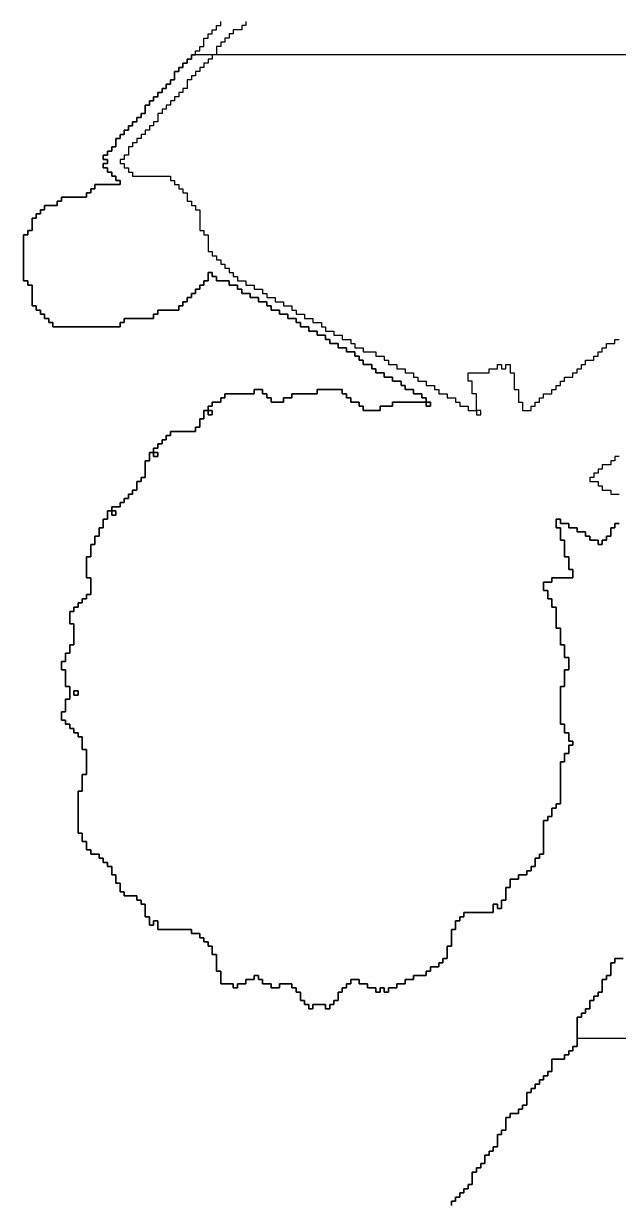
# Model space of a CAD drawing. Header units: millimetres. Extents: x 0 to 6624, y -35 to 3500.
# Drawn here: x 5610 to 5938, y 2238 to 2888 of the extents above; entities that cross this region are included whole.
import ezdxf

# ---------------------------------------------------------------- set-up
doc = ezdxf.new("R2010")
doc.units = ezdxf.units.MM
for name, color, linetype in [('garden_ground', 7, 'Continuous'), ('mound', 7, 'Continuous'), ('stream', 7, 'Continuous'), ('tsukubai_kakei', 7, 'Continuous')]:
    doc.layers.add(name, color=color, linetype=linetype)

msp = doc.modelspace()

# ---------------------------------------------------------------- linework, layer by layer
at = {"layer": 'garden_ground'}
for points in [[(5938.26, 2612.32), (5935.96, 2612.32), (5935.96, 2610.01), (5933.65, 2610.01), (5933.65, 2605.4), (5931.34, 2605.4), (5931.34, 2603.1), (5929.03, 2603.1), (5929.03, 2600.79), (5926.72, 2600.79), (5926.72, 2603.1), (5922.11, 2603.1), (5922.11, 2605.4), (5919.8, 2605.4), (5919.8, 2607.71), (5915.18, 2607.71), (5915.18, 2610.01), (5910.56, 2610.01), (5910.56, 2612.32), (5905.95, 2612.32), (5905.95, 2614.62), (5903.64, 2614.62), (5903.64, 2610.01), (5905.95, 2610.01), (5905.95, 2603.1), (5908.25, 2603.1), (5908.25, 2593.87), (5910.56, 2593.87), (5910.56, 2586.96), (5912.87, 2586.96), (5912.87, 2582.35), (5901.33, 2582.35), (5901.33, 2580.04), (5896.71, 2580.04), (5896.71, 2575.43), (5899.02, 2575.43), (5899.02, 2570.82), (5901.33, 2570.82), (5901.33, 2566.21), (5903.64, 2566.21), (5903.64, 2554.68), (5905.95, 2554.68), (5905.95, 2545.45), (5908.25, 2545.45), (5908.25, 2538.54), (5910.56, 2538.54), (5910.56, 2531.62), (5908.25, 2531.62), (5908.25, 2522.4), (5905.95, 2522.4), (5905.95, 2501.65), (5908.25, 2501.65), (5908.25, 2497.04), (5910.56, 2497.04), (5910.56, 2492.42), (5912.87, 2492.42), (5912.87, 2490.12), (5910.56, 2490.12), (5910.56, 2485.51), (5908.25, 2485.51), (5908.25, 2480.9), (5905.95, 2480.9), (5905.95, 2457.84), (5903.64, 2457.84), (5903.64, 2455.53), (5901.33, 2455.53), (5901.33, 2450.92), (5899.02, 2450.92), (5899.02, 2448.62), (5896.71, 2448.62), (5896.71, 2430.17), (5894.4, 2430.17), (5894.4, 2427.87), (5892.1, 2427.87), (5892.1, 2423.25), (5889.79, 2423.25), (5889.79, 2420.95), (5887.48, 2420.95), (5887.48, 2418.64), (5882.86, 2418.64), (5882.86, 2416.34), (5878.25, 2416.34), (5878.25, 2411.73), (5875.94, 2411.73), (5875.94, 2404.81), (5873.63, 2404.81), (5873.63, 2400.2), (5871.32, 2400.2), (5871.32, 2402.5), (5869.01, 2402.5), (5869.01, 2397.89), (5852.85, 2397.89), (5852.85, 2395.59), (5850.54, 2395.59), (5850.54, 2393.28), (5848.24, 2393.28), (5848.24, 2388.67), (5845.93, 2388.67), (5845.93, 2379.45), (5843.62, 2379.45), (5843.62, 2372.53), (5841.31, 2372.53), (5841.31, 2370.22), (5839, 2370.22), (5839, 2367.92), (5834.39, 2367.92), (5834.39, 2365.61), (5832.08, 2365.61), (5832.08, 2363.31), (5825.15, 2363.31), (5825.15, 2361), (5820.54, 2361), (5820.54, 2358.7), (5815.92, 2358.7), (5815.92, 2356.39), (5811.3, 2356.39), (5811.3, 2354.08), (5808.99, 2354.08), (5808.99, 2356.39), (5806.69, 2356.39), (5806.69, 2354.08), (5804.38, 2354.08), (5804.38, 2356.39), (5799.76, 2356.39), (5799.76, 2358.7), (5795.14, 2358.7), (5795.14, 2361), (5790.53, 2361), (5790.53, 2358.7), (5788.22, 2358.7), (5788.22, 2356.39), (5785.91, 2356.39), (5785.91, 2354.08), (5783.6, 2354.08), (5783.6, 2349.47), (5781.29, 2349.47), (5781.29, 2347.17), (5778.98, 2347.17), (5778.98, 2344.86), (5776.68, 2344.86), (5776.68, 2347.17), (5769.75, 2347.17), (5769.75, 2344.86), (5767.44, 2344.86), (5767.44, 2347.17), (5765.13, 2347.17), (5765.13, 2349.47), (5762.83, 2349.47), (5762.83, 2354.08), (5760.52, 2354.08), (5760.52, 2356.39), (5758.21, 2356.39), (5758.21, 2358.7), (5751.28, 2358.7), (5751.28, 2356.39), (5746.67, 2356.39), (5746.67, 2358.7), (5742.05, 2358.7), (5742.05, 2361), (5739.74, 2361), (5739.74, 2363.31), (5737.43, 2363.31), (5737.43, 2361), (5732.82, 2361), (5732.82, 2358.7), (5728.2, 2358.7), (5728.2, 2356.39), (5725.89, 2356.39), (5725.89, 2358.7), (5718.97, 2358.7), (5718.97, 2365.61), (5716.66, 2365.61), (5716.66, 2374.84), (5714.35, 2374.84), (5714.35, 2379.45), (5712.04, 2379.45), (5712.04, 2381.75), (5709.73, 2381.75), (5709.73, 2384.06), (5707.42, 2384.06), (5707.42, 2386.36), (5702.81, 2386.36), (5702.81, 2388.67), (5684.34, 2388.67), (5684.34, 2393.28), (5682.03, 2393.28), (5682.03, 2390.97), (5679.72, 2390.97), (5679.72, 2395.59), (5677.41, 2395.59), (5677.41, 2402.5), (5675.11, 2402.5), (5675.11, 2404.81), (5672.8, 2404.81), (5672.8, 2407.11), (5665.87, 2407.11), (5665.87, 2409.42), (5663.56, 2409.42), (5663.56, 2414.03), (5661.26, 2414.03), (5661.26, 2418.64), (5658.95, 2418.64), (5658.95, 2423.25), (5656.64, 2423.25), (5656.64, 2425.56), (5654.33, 2425.56), (5654.33, 2427.87), (5652.02, 2427.87), (5652.02, 2430.17), (5647.41, 2430.17), (5647.41, 2432.48), (5645.1, 2432.48), (5645.1, 2437.09), (5642.79, 2437.09), (5642.79, 2441.7), (5640.48, 2441.7), (5640.48, 2464.76), (5642.79, 2464.76), (5642.79, 2473.98), (5645.1, 2473.98), (5645.1, 2487.81), (5642.79, 2487.81), (5642.79, 2494.73), (5640.48, 2494.73), (5640.48, 2497.04), (5638.17, 2497.04), (5638.17, 2499.34), (5635.86, 2499.34), (5635.86, 2501.65), (5633.55, 2501.65), (5633.55, 2503.95), (5631.25, 2503.95), (5631.25, 2508.56), (5633.55, 2508.56), (5633.55, 2515.48), (5635.86, 2515.48), (5635.86, 2522.4), (5633.55, 2522.4), (5633.55, 2531.62), (5631.25, 2531.62), (5631.25, 2536.23), (5633.55, 2536.23), (5633.55, 2540.84), (5635.86, 2540.84), (5635.86, 2545.45), (5638.17, 2545.45), (5638.17, 2556.98), (5635.86, 2556.98), (5635.86, 2563.9), (5638.17, 2563.9), (5638.17, 2566.21), (5640.48, 2566.21), (5640.48, 2568.51), (5642.79, 2568.51), (5642.79, 2570.82), (5645.1, 2570.82), (5645.1, 2573.12), (5647.41, 2573.12), (5647.41, 2582.35), (5645.1, 2582.35), (5645.1, 2593.87), (5647.41, 2593.87), (5647.41, 2600.79), (5649.71, 2600.79), (5649.71, 2605.4), (5652.02, 2605.4), (5652.02, 2610.01), (5654.33, 2610.01), (5654.33, 2614.62), (5656.64, 2614.62), (5656.64, 2619.24), (5658.95, 2619.24), (5658.95, 2621.54), (5663.56, 2621.54), (5663.56, 2623.85), (5665.87, 2623.85), (5665.87, 2626.15), (5668.18, 2626.15), (5668.18, 2628.46), (5670.49, 2628.46), (5670.49, 2630.76), (5672.8, 2630.76), (5672.8, 2635.38), (5675.11, 2635.38), (5675.11, 2637.68), (5677.41, 2637.68), (5677.41, 2646.9), (5679.72, 2646.9), (5679.72, 2651.52), (5682.03, 2651.52), (5682.03, 2653.82), (5684.34, 2653.82), (5684.34, 2656.13), (5686.65, 2656.13), (5686.65, 2658.43), (5688.96, 2658.43), (5688.96, 2660.74), (5691.27, 2660.74), (5691.27, 2663.04), (5705.12, 2663.04), (5705.12, 2665.35), (5707.42, 2665.35), (5707.42, 2669.96), (5709.73, 2669.96), (5709.73, 2674.57), (5712.04, 2674.57), (5712.04, 2676.88), (5714.35, 2676.88), (5714.35, 2679.18), (5718.97, 2679.18), (5718.97, 2681.49), (5721.27, 2681.49), (5721.27, 2683.79), (5737.43, 2683.79), (5737.43, 2686.1), (5742.05, 2686.1), (5742.05, 2683.79), (5744.36, 2683.79), (5744.36, 2681.49), (5746.67, 2681.49), (5746.67, 2679.18), (5753.59, 2679.18), (5753.59, 2681.49), (5758.21, 2681.49), (5758.21, 2683.79), (5772.06, 2683.79), (5772.06, 2686.1), (5785.91, 2686.1), (5785.91, 2683.79), (5788.22, 2683.79), (5788.22, 2681.49), (5790.53, 2681.49), (5790.53, 2679.18), (5795.14, 2679.18), (5795.14, 2676.88), (5797.45, 2676.88), (5797.45, 2674.57), (5806.69, 2674.57), (5806.69, 2676.88), (5813.61, 2676.88), (5813.61, 2679.18), (5832.08, 2679.18), (5832.08, 2681.49), (5829.77, 2681.49), (5829.77, 2683.79), (5825.15, 2683.79), (5825.15, 2686.1), (5820.54, 2686.1), (5820.54, 2688.41), (5818.23, 2688.41), (5818.23, 2690.71), (5813.61, 2690.71), (5813.61, 2693.02), (5808.99, 2693.02), (5808.99, 2695.32), (5804.38, 2695.32), (5804.38, 2697.63), (5802.07, 2697.63), (5802.07, 2699.93), (5797.45, 2699.93), (5797.45, 2702.24), (5795.14, 2702.24), (5795.14, 2704.55), (5792.83, 2704.55), (5792.83, 2706.85), (5788.22, 2706.85), (5788.22, 2709.16), (5783.6, 2709.16), (5783.6, 2711.46), (5778.98, 2711.46), (5778.98, 2713.77), (5776.68, 2713.77), (5776.68, 2716.07), (5772.06, 2716.07), (5772.06, 2718.38), (5767.44, 2718.38), (5767.44, 2720.69), (5762.83, 2720.69), (5762.83, 2722.99), (5760.52, 2722.99), (5760.52, 2725.3), (5755.9, 2725.3), (5755.9, 2727.6), (5751.28, 2727.6), (5751.28, 2729.91), (5746.67, 2729.91), (5746.67, 2732.21), (5744.36, 2732.21), (5744.36, 2734.52), (5739.74, 2734.52), (5739.74, 2736.82), (5735.12, 2736.82), (5735.12, 2739.13), (5730.51, 2739.13), (5730.51, 2741.44), (5728.2, 2741.44), (5728.2, 2743.74), (5723.58, 2743.74), (5723.58, 2746.05), (5716.66, 2746.05), (5716.66, 2748.35), (5714.35, 2748.35), (5714.35, 2750.66), (5712.04, 2750.66), (5712.04, 2746.05), (5709.73, 2746.05), (5709.73, 2743.74), (5707.42, 2743.74), (5707.42, 2741.44), (5705.12, 2741.44), (5705.12, 2739.13), (5702.81, 2739.13), (5702.81, 2736.82), (5700.5, 2736.82), (5700.5, 2734.52), (5698.19, 2734.52), (5698.19, 2732.21), (5695.88, 2732.21), (5695.88, 2729.91), (5684.34, 2729.91), (5684.34, 2727.6), (5682.03, 2727.6), (5682.03, 2725.3), (5665.87, 2725.3), (5665.87, 2722.99), (5663.56, 2722.99), (5663.56, 2720.69), (5626.63, 2720.69), (5626.63, 2722.99), (5624.32, 2722.99), (5624.32, 2725.3), (5622.01, 2725.3), (5622.01, 2727.6), (5619.7, 2727.6), (5619.7, 2729.91), (5617.4, 2729.91), (5617.4, 2732.21), (5615.09, 2732.21), (5615.09, 2743.74), (5612.78, 2743.74), (5612.78, 2746.05), (5610.47, 2746.05), (5610.47, 2771.41), (5612.78, 2771.41), (5612.78, 2773.72), (5615.09, 2773.72), (5615.09, 2780.63), (5617.4, 2780.63), (5617.4, 2782.94), (5619.7, 2782.94), (5619.7, 2785.24), (5622.01, 2785.24), (5622.01, 2787.55), (5628.94, 2787.55), (5628.94, 2789.86), (5631.25, 2789.86), (5631.25, 2792.16), (5645.1, 2792.16), (5645.1, 2794.47), (5647.41, 2794.47), (5647.41, 2796.77), (5649.71, 2796.77), (5649.71, 2799.08), (5663.56, 2799.08), (5663.56, 2801.38), (5661.26, 2801.38), (5661.26, 2803.69), (5658.95, 2803.69), (5658.95, 2805.99), (5656.64, 2805.99), (5656.64, 2808.3), (5654.33, 2808.3), (5654.33, 2810.61), (5656.64, 2810.61), (5656.64, 2812.91), (5654.33, 2812.91), (5654.33, 2815.22), (5656.64, 2815.22), (5656.64, 2817.52), (5658.95, 2817.52), (5658.95, 2819.83), (5661.26, 2819.83), (5661.26, 2824.44), (5663.56, 2824.44), (5663.56, 2826.75), (5665.87, 2826.75), (5665.87, 2829.05), (5668.18, 2829.05), (5668.18, 2831.36), (5670.49, 2831.36), (5670.49, 2833.66), (5672.8, 2833.66), (5672.8, 2835.97), (5675.11, 2835.97), (5675.11, 2838.27), (5677.41, 2838.27), (5677.41, 2842.89), (5679.72, 2842.89), (5679.72, 2845.19), (5682.03, 2845.19), (5682.03, 2847.5), (5684.34, 2847.5), (5684.34, 2849.8), (5686.65, 2849.8), (5686.65, 2852.11), (5688.96, 2852.11), (5688.96, 2854.41), (5691.27, 2854.41), (5691.27, 2856.72), (5693.57, 2856.72), (5693.57, 2861.33), (5695.88, 2861.33), (5695.88, 2863.64), (5698.19, 2863.64), (5698.19, 2865.94), (5700.5, 2865.94), (5700.5, 2868.25), (5702.81, 2868.25), (5702.81, 2870.55), (5705.12, 2870.55), (5705.12, 2872.86), (5707.42, 2872.86), (5707.42, 2875.16), (5709.73, 2875.16), (5709.73, 2879.78), (5712.04, 2879.78), (5712.04, 2882.08), (5714.35, 2882.08), (5714.35, 2884.39), (5716.66, 2884.39), (5716.66, 2886.69), (5718.97, 2886.69), (5718.97, 2889)], [(5845.93, 2236.5), (5845.93, 2238.8), (5848.24, 2238.8), (5848.24, 2241.11), (5850.54, 2241.11), (5850.54, 2243.41), (5852.85, 2243.41), (5852.85, 2245.72), (5855.16, 2245.72), (5855.16, 2248.02), (5857.47, 2248.02), (5857.47, 2254.94), (5859.78, 2254.94), (5859.78, 2257.25), (5862.09, 2257.25), (5862.09, 2259.55), (5864.4, 2259.55), (5864.4, 2264.16), (5866.7, 2264.16), (5866.7, 2266.47), (5869.01, 2266.47), (5869.01, 2268.77), (5871.32, 2268.77), (5871.32, 2275.69), (5873.63, 2275.69), (5873.63, 2278), (5875.94, 2278), (5875.94, 2284.91), (5878.25, 2284.91), (5878.25, 2287.22), (5882.86, 2287.22), (5882.86, 2289.53), (5885.17, 2289.53), (5885.17, 2291.83), (5887.48, 2291.83), (5887.48, 2298.75), (5889.79, 2298.75), (5889.79, 2301.05), (5892.1, 2301.05), (5892.1, 2303.36), (5894.4, 2303.36), (5894.4, 2305.67), (5896.71, 2305.67), (5896.71, 2307.97), (5899.02, 2307.97), (5899.02, 2310.28), (5901.33, 2310.28), (5901.33, 2317.19), (5908.25, 2317.19), (5908.25, 2319.5), (5910.56, 2319.5), (5910.56, 2321.81), (5912.87, 2321.81), (5912.87, 2324.11), (5915.18, 2324.11), (5915.18, 2340.25), (5917.49, 2340.25), (5917.49, 2342.56), (5919.8, 2342.56), (5919.8, 2344.86), (5922.11, 2344.86), (5922.11, 2349.47), (5924.41, 2349.47), (5924.41, 2351.78), (5926.72, 2351.78), (5926.72, 2354.08), (5929.03, 2354.08), (5929.03, 2361), (5931.34, 2361), (5931.34, 2363.31), (5933.65, 2363.31), (5933.65, 2370.22), (5935.96, 2370.22), (5935.96, 2372.53), (5940.57, 2372.53)]]:
    msp.add_lwpolyline(points, dxfattribs=at)
for points in [[(5832.08, 2679.18), (5832.08, 2676.88), (5834.39, 2676.88), (5834.39, 2679.18), (5832.08, 2679.18)], [(5712.04, 2674.57), (5712.04, 2672.27), (5714.35, 2672.27), (5714.35, 2674.57), (5712.04, 2674.57)], [(5682.03, 2651.52), (5682.03, 2649.21), (5684.34, 2649.21), (5684.34, 2651.52), (5682.03, 2651.52)], [(5658.95, 2619.24), (5658.95, 2616.93), (5661.26, 2616.93), (5661.26, 2619.24), (5658.95, 2619.24)], [(5638.17, 2520.09), (5638.17, 2517.79), (5640.48, 2517.79), (5640.48, 2520.09), (5638.17, 2520.09)]]:
    msp.add_lwpolyline(points, close=True, dxfattribs=at)
at = {"layer": 'mound'}
for points in [[(5732.82, 2889), (5732.82, 2886.69), (5730.51, 2886.69), (5730.51, 2884.39), (5725.89, 2884.39), (5725.89, 2882.08), (5723.58, 2882.08), (5723.58, 2879.78), (5721.27, 2879.78), (5721.27, 2877.47), (5718.97, 2877.47), (5718.97, 2875.16), (5716.66, 2875.16), (5716.66, 2870.55), (5714.35, 2870.55), (5714.35, 2868.25), (5712.04, 2868.25), (5712.04, 2865.94), (5709.73, 2865.94), (5709.73, 2863.64), (5707.42, 2863.64), (5707.42, 2861.33), (5705.12, 2861.33), (5705.12, 2859.03), (5702.81, 2859.03), (5702.81, 2856.72), (5700.5, 2856.72), (5700.5, 2852.11), (5698.19, 2852.11), (5698.19, 2849.8), (5695.88, 2849.8), (5695.88, 2847.5), (5693.57, 2847.5), (5693.57, 2845.19), (5691.27, 2845.19), (5691.27, 2842.89), (5688.96, 2842.89), (5688.96, 2840.58), (5686.65, 2840.58), (5686.65, 2838.27), (5684.34, 2838.27), (5684.34, 2833.66), (5682.03, 2833.66), (5682.03, 2831.36), (5679.72, 2831.36), (5679.72, 2829.05), (5677.41, 2829.05), (5677.41, 2826.75), (5675.11, 2826.75), (5675.11, 2824.44), (5672.8, 2824.44), (5672.8, 2822.13), (5670.49, 2822.13), (5670.49, 2819.83), (5668.18, 2819.83), (5668.18, 2815.22), (5665.87, 2815.22), (5665.87, 2812.91), (5663.56, 2812.91), (5663.56, 2810.61), (5665.87, 2810.61), (5665.87, 2808.3), (5668.18, 2808.3), (5668.18, 2805.99), (5670.49, 2805.99), (5670.49, 2803.69), (5691.27, 2803.69), (5691.27, 2801.38), (5693.57, 2801.38), (5693.57, 2799.08), (5695.88, 2799.08), (5695.88, 2796.77), (5698.19, 2796.77), (5698.19, 2794.47), (5700.5, 2794.47), (5700.5, 2789.86), (5702.81, 2789.86), (5702.81, 2787.55), (5705.12, 2787.55), (5705.12, 2785.24), (5707.42, 2785.24), (5707.42, 2773.72), (5709.73, 2773.72), (5709.73, 2771.41), (5712.04, 2771.41), (5712.04, 2762.19), (5714.35, 2762.19), (5714.35, 2759.88), (5716.66, 2759.88), (5716.66, 2757.58), (5718.97, 2757.58), (5718.97, 2755.27), (5721.27, 2755.27), (5721.27, 2752.96), (5723.58, 2752.96), (5723.58, 2750.66), (5725.89, 2750.66), (5725.89, 2748.35), (5728.2, 2748.35), (5728.2, 2746.05), (5732.82, 2746.05), (5732.82, 2743.74), (5737.43, 2743.74), (5737.43, 2741.44), (5742.05, 2741.44), (5742.05, 2739.13), (5744.36, 2739.13), (5744.36, 2736.82), (5748.98, 2736.82), (5748.98, 2734.52), (5753.59, 2734.52), (5753.59, 2732.21), (5758.21, 2732.21), (5758.21, 2729.91), (5760.52, 2729.91), (5760.52, 2727.6), (5765.13, 2727.6), (5765.13, 2725.3), (5769.75, 2725.3), (5769.75, 2722.99), (5774.37, 2722.99), (5774.37, 2720.69), (5776.68, 2720.69), (5776.68, 2718.38), (5781.29, 2718.38), (5781.29, 2716.07), (5785.91, 2716.07), (5785.91, 2713.77), (5790.53, 2713.77), (5790.53, 2711.46), (5792.83, 2711.46), (5792.83, 2709.16), (5797.45, 2709.16), (5797.45, 2706.85), (5804.38, 2706.85), (5804.38, 2704.55), (5808.99, 2704.55), (5808.99, 2702.24), (5811.3, 2702.24), (5811.3, 2699.93), (5815.92, 2699.93), (5815.92, 2697.63), (5820.54, 2697.63), (5820.54, 2695.32), (5825.15, 2695.32), (5825.15, 2693.02), (5827.46, 2693.02), (5827.46, 2690.71), (5832.08, 2690.71), (5832.08, 2688.41), (5836.69, 2688.41), (5836.69, 2686.1), (5839, 2686.1), (5839, 2683.79), (5843.62, 2683.79), (5843.62, 2681.49), (5848.24, 2681.49), (5848.24, 2679.18), (5850.54, 2679.18), (5850.54, 2676.88), (5855.16, 2676.88), (5855.16, 2674.57), (5859.78, 2674.57), (5859.78, 2683.79), (5857.47, 2683.79), (5857.47, 2690.71), (5855.16, 2690.71), (5855.16, 2695.32), (5866.7, 2695.32), (5866.7, 2697.63), (5871.32, 2697.63), (5871.32, 2699.93), (5873.63, 2699.93), (5873.63, 2697.63), (5875.94, 2697.63), (5875.94, 2699.93), (5878.25, 2699.93), (5878.25, 2695.32), (5880.55, 2695.32), (5880.55, 2686.1), (5882.86, 2686.1), (5882.86, 2679.18), (5885.17, 2679.18), (5885.17, 2674.57), (5889.79, 2674.57), (5889.79, 2676.88), (5892.1, 2676.88), (5892.1, 2679.18), (5894.4, 2679.18), (5894.4, 2681.49), (5896.71, 2681.49), (5896.71, 2683.79), (5901.33, 2683.79), (5901.33, 2686.1), (5903.64, 2686.1), (5903.64, 2688.41), (5905.95, 2688.41), (5905.95, 2690.71), (5908.25, 2690.71), (5908.25, 2693.02), (5912.87, 2693.02), (5912.87, 2695.32), (5915.18, 2695.32), (5915.18, 2697.63), (5917.49, 2697.63), (5917.49, 2699.93), (5919.8, 2699.93), (5919.8, 2702.24), (5924.41, 2702.24), (5924.41, 2704.55), (5926.72, 2704.55), (5926.72, 2706.85), (5929.03, 2706.85), (5929.03, 2709.16), (5931.34, 2709.16), (5931.34, 2711.46), (5935.96, 2711.46), (5935.96, 2713.77), (5938.26, 2713.77)], [(5938.26, 2649.21), (5935.96, 2649.21), (5935.96, 2646.9), (5933.65, 2646.9), (5933.65, 2644.6), (5929.03, 2644.6), (5929.03, 2642.29), (5926.72, 2642.29), (5926.72, 2639.99), (5924.41, 2639.99), (5924.41, 2637.68), (5922.11, 2637.68), (5922.11, 2635.38), (5926.72, 2635.38), (5926.72, 2633.07), (5929.03, 2633.07), (5929.03, 2630.76), (5933.65, 2630.76), (5933.65, 2628.46), (5938.26, 2628.46)]]:
    msp.add_lwpolyline(points, dxfattribs=at)
msp.add_lwpolyline([(5859.78, 2674.57), (5859.78, 2672.27), (5862.09, 2672.27), (5862.09, 2674.57), (5859.78, 2674.57)], close=True, dxfattribs=at)
at = {"layer": 'stream'}
msp.add_lwpolyline([(5940.57, 2372.53), (5935.96, 2372.53), (5935.96, 2370.22), (5933.65, 2370.22), (5933.65, 2363.31), (5931.34, 2363.31), (5931.34, 2361), (5929.03, 2361), (5929.03, 2354.08), (5926.72, 2354.08), (5926.72, 2351.78), (5924.41, 2351.78), (5924.41, 2349.47), (5922.11, 2349.47), (5922.11, 2344.86), (5919.8, 2344.86), (5919.8, 2342.56), (5917.49, 2342.56), (5917.49, 2340.25), (5915.18, 2340.25), (5915.18, 2324.11), (5912.87, 2324.11), (5912.87, 2321.81), (5910.56, 2321.81), (5910.56, 2319.5), (5908.25, 2319.5), (5908.25, 2317.19), (5901.33, 2317.19), (5901.33, 2310.28), (5899.02, 2310.28), (5899.02, 2307.97), (5896.71, 2307.97), (5896.71, 2305.67), (5894.4, 2305.67), (5894.4, 2303.36), (5892.1, 2303.36), (5892.1, 2301.05), (5889.79, 2301.05), (5889.79, 2298.75), (5887.48, 2298.75), (5887.48, 2291.83), (5885.17, 2291.83), (5885.17, 2289.53), (5882.86, 2289.53), (5882.86, 2287.22), (5878.25, 2287.22), (5878.25, 2284.91), (5875.94, 2284.91), (5875.94, 2278), (5873.63, 2278), (5873.63, 2275.69), (5871.32, 2275.69), (5871.32, 2268.77), (5869.01, 2268.77), (5869.01, 2266.47), (5866.7, 2266.47), (5866.7, 2264.16), (5864.4, 2264.16), (5864.4, 2259.55), (5862.09, 2259.55), (5862.09, 2257.25), (5859.78, 2257.25), (5859.78, 2254.94), (5857.47, 2254.94), (5857.47, 2248.02), (5855.16, 2248.02), (5855.16, 2245.72), (5852.85, 2245.72), (5852.85, 2243.41), (5850.54, 2243.41), (5850.54, 2241.11), (5848.24, 2241.11), (5848.24, 2238.8), (5845.93, 2238.8), (5845.93, 2236.5)], dxfattribs=at)
at = {"layer": 'tsukubai_kakei'}
for points in [[(6046.76, 2870.55), (5702.81, 2870.55), (5702.81, 2870.55), (5702.81, 2868.25), (5700.5, 2868.25), (5700.5, 2865.94), (5698.19, 2865.94), (5698.19, 2863.64), (5695.88, 2863.64), (5695.88, 2861.33), (5693.57, 2861.33), (5693.57, 2856.72), (5691.27, 2856.72), (5691.27, 2854.41), (5688.96, 2854.41), (5688.96, 2852.11), (5686.65, 2852.11), (5686.65, 2849.8), (5684.34, 2849.8), (5684.34, 2847.5), (5682.03, 2847.5), (5682.03, 2845.19), (5679.72, 2845.19), (5679.72, 2842.89), (5677.41, 2842.89), (5677.41, 2838.27), (5675.11, 2838.27), (5675.11, 2835.97), (5672.8, 2835.97), (5672.8, 2833.66), (5670.49, 2833.66), (5670.49, 2831.36), (5668.18, 2831.36), (5668.18, 2829.05), (5665.87, 2829.05), (5665.87, 2826.75), (5663.56, 2826.75), (5663.56, 2824.44), (5661.26, 2824.44), (5661.26, 2819.83), (5658.95, 2819.83), (5658.95, 2817.52), (5656.64, 2817.52), (5656.64, 2815.22), (5654.33, 2815.22), (5654.33, 2812.91), (5656.64, 2812.91), (5656.64, 2810.61), (5654.33, 2810.61), (5654.33, 2808.3), (5656.64, 2808.3), (5656.64, 2805.99), (5658.95, 2805.99), (5658.95, 2803.69), (5661.26, 2803.69), (5661.26, 2801.38), (5663.56, 2801.38), (5663.56, 2799.08), (5649.71, 2799.08), (5649.71, 2796.77), (5647.41, 2796.77), (5647.41, 2794.47), (5645.1, 2794.47), (5645.1, 2792.16), (5631.25, 2792.16), (5631.25, 2789.86), (5628.94, 2789.86), (5628.94, 2787.55), (5622.01, 2787.55), (5622.01, 2785.24), (5619.7, 2785.24), (5619.7, 2782.94), (5617.4, 2782.94), (5617.4, 2780.63), (5615.09, 2780.63), (5615.09, 2773.72), (5612.78, 2773.72), (5612.78, 2771.41), (5610.47, 2771.41), (5610.47, 2746.05), (5612.78, 2746.05), (5612.78, 2743.74), (5615.09, 2743.74), (5615.09, 2732.21), (5617.4, 2732.21), (5617.4, 2729.91), (5619.7, 2729.91), (5619.7, 2727.6), (5622.01, 2727.6), (5622.01, 2725.3), (5624.32, 2725.3), (5624.32, 2722.99), (5626.63, 2722.99), (5626.63, 2720.69), (5663.56, 2720.69), (5663.56, 2722.99), (5665.87, 2722.99), (5665.87, 2725.3), (5682.03, 2725.3), (5682.03, 2727.6), (5684.34, 2727.6), (5684.34, 2729.91), (5695.88, 2729.91), (5695.88, 2732.21), (5698.19, 2732.21), (5698.19, 2734.52), (5700.5, 2734.52), (5700.5, 2736.82), (5702.81, 2736.82), (5702.81, 2739.13), (5705.12, 2739.13), (5705.12, 2741.44), (5707.42, 2741.44), (5707.42, 2743.74), (5709.73, 2743.74), (5709.73, 2746.05), (5712.04, 2746.05), (5712.04, 2750.66), (5714.35, 2750.66), (5714.35, 2748.35), (5716.66, 2748.35), (5716.66, 2746.05), (5723.58, 2746.05), (5723.58, 2743.74), (5728.2, 2743.74), (5728.2, 2741.44), (5730.51, 2741.44), (5730.51, 2739.13), (5735.12, 2739.13), (5735.12, 2736.82), (5739.74, 2736.82), (5739.74, 2734.52), (5744.36, 2734.52), (5744.36, 2732.21), (5746.67, 2732.21), (5746.67, 2729.91), (5751.28, 2729.91), (5751.28, 2727.6), (5755.9, 2727.6), (5755.9, 2725.3), (5760.52, 2725.3), (5760.52, 2722.99), (5762.83, 2722.99), (5762.83, 2720.69), (5767.44, 2720.69), (5767.44, 2718.38), (5772.06, 2718.38), (5772.06, 2716.07), (5776.68, 2716.07), (5776.68, 2713.77), (5778.98, 2713.77), (5778.98, 2711.46), (5783.6, 2711.46), (5783.6, 2709.16), (5788.22, 2709.16), (5788.22, 2706.85), (5792.83, 2706.85), (5792.83, 2704.55), (5795.14, 2704.55), (5795.14, 2702.24), (5797.45, 2702.24), (5797.45, 2699.93), (5802.07, 2699.93), (5802.07, 2697.63), (5804.38, 2697.63), (5804.38, 2695.32), (5808.99, 2695.32), (5808.99, 2693.02), (5813.61, 2693.02), (5813.61, 2690.71), (5818.23, 2690.71), (5818.23, 2688.41), (5820.54, 2688.41), (5820.54, 2686.1), (5825.15, 2686.1), (5825.15, 2683.79), (5829.77, 2683.79), (5829.77, 2681.49), (5832.08, 2681.49), (5832.08, 2679.18), (5813.61, 2679.18), (5813.61, 2676.88), (5806.69, 2676.88), (5806.69, 2674.57), (5797.45, 2674.57), (5797.45, 2676.88), (5795.14, 2676.88), (5795.14, 2679.18), (5790.53, 2679.18), (5790.53, 2681.49), (5788.22, 2681.49), (5788.22, 2683.79), (5785.91, 2683.79), (5785.91, 2686.1), (5772.06, 2686.1), (5772.06, 2683.79), (5758.21, 2683.79), (5758.21, 2681.49), (5753.59, 2681.49), (5753.59, 2679.18), (5746.67, 2679.18), (5746.67, 2681.49), (5744.36, 2681.49), (5744.36, 2683.79), (5742.05, 2683.79), (5742.05, 2686.1), (5737.43, 2686.1), (5737.43, 2683.79), (5721.27, 2683.79), (5721.27, 2681.49), (5718.97, 2681.49), (5718.97, 2679.18), (5714.35, 2679.18), (5714.35, 2676.88), (5712.04, 2676.88), (5712.04, 2674.57), (5709.73, 2674.57), (5709.73, 2669.96), (5707.42, 2669.96), (5707.42, 2665.35), (5705.12, 2665.35), (5705.12, 2663.04), (5691.27, 2663.04), (5691.27, 2660.74), (5688.96, 2660.74), (5688.96, 2658.43), (5686.65, 2658.43), (5686.65, 2656.13), (5684.34, 2656.13), (5684.34, 2653.82), (5682.03, 2653.82), (5682.03, 2651.52), (5679.72, 2651.52), (5679.72, 2646.9), (5677.41, 2646.9), (5677.41, 2637.68), (5675.11, 2637.68), (5675.11, 2635.38), (5672.8, 2635.38), (5672.8, 2630.76), (5670.49, 2630.76), (5670.49, 2628.46), (5668.18, 2628.46), (5668.18, 2626.15), (5665.87, 2626.15), (5665.87, 2623.85), (5663.56, 2623.85), (5663.56, 2621.54), (5658.95, 2621.54), (5658.95, 2619.24), (5656.64, 2619.24), (5656.64, 2614.62), (5654.33, 2614.62), (5654.33, 2610.01), (5652.02, 2610.01), (5652.02, 2605.4), (5649.71, 2605.4), (5649.71, 2600.79), (5647.41, 2600.79), (5647.41, 2593.87), (5645.1, 2593.87), (5645.1, 2582.35), (5647.41, 2582.35), (5647.41, 2573.12), (5645.1, 2573.12), (5645.1, 2570.82), (5642.79, 2570.82), (5642.79, 2568.51), (5640.48, 2568.51), (5640.48, 2566.21), (5638.17, 2566.21), (5638.17, 2563.9), (5635.86, 2563.9), (5635.86, 2556.98), (5638.17, 2556.98), (5638.17, 2545.45), (5635.86, 2545.45), (5635.86, 2540.84), (5633.55, 2540.84), (5633.55, 2536.23), (5631.25, 2536.23), (5631.25, 2531.62), (5633.55, 2531.62), (5633.55, 2522.4), (5635.86, 2522.4), (5635.86, 2515.48), (5633.55, 2515.48), (5633.55, 2508.56), (5631.25, 2508.56), (5631.25, 2503.95), (5633.55, 2503.95), (5633.55, 2501.65), (5635.86, 2501.65), (5635.86, 2499.34), (5638.17, 2499.34), (5638.17, 2497.04), (5640.48, 2497.04), (5640.48, 2494.73), (5642.79, 2494.73), (5642.79, 2487.81), (5645.1, 2487.81), (5645.1, 2473.98), (5642.79, 2473.98), (5642.79, 2464.76), (5640.48, 2464.76), (5640.48, 2441.7), (5642.79, 2441.7), (5642.79, 2437.09), (5645.1, 2437.09), (5645.1, 2432.48), (5647.41, 2432.48), (5647.41, 2430.17), (5652.02, 2430.17), (5652.02, 2427.87), (5654.33, 2427.87), (5654.33, 2425.56), (5656.64, 2425.56), (5656.64, 2423.25), (5658.95, 2423.25), (5658.95, 2418.64), (5661.26, 2418.64), (5661.26, 2414.03), (5663.56, 2414.03), (5663.56, 2409.42), (5665.87, 2409.42), (5665.87, 2407.11), (5672.8, 2407.11), (5672.8, 2404.81), (5675.11, 2404.81), (5675.11, 2402.5), (5677.41, 2402.5), (5677.41, 2395.59), (5679.72, 2395.59), (5679.72, 2390.97), (5682.03, 2390.97), (5682.03, 2393.28), (5684.34, 2393.28), (5684.34, 2388.67), (5702.81, 2388.67), (5702.81, 2386.36), (5707.42, 2386.36), (5707.42, 2384.06), (5709.73, 2384.06), (5709.73, 2381.75), (5712.04, 2381.75), (5712.04, 2379.45), (5714.35, 2379.45), (5714.35, 2374.84), (5716.66, 2374.84), (5716.66, 2365.61), (5718.97, 2365.61), (5718.97, 2358.7), (5725.89, 2358.7), (5725.89, 2356.39), (5728.2, 2356.39), (5728.2, 2358.7), (5732.82, 2358.7), (5732.82, 2361), (5737.43, 2361), (5737.43, 2363.31), (5739.74, 2363.31), (5739.74, 2361), (5742.05, 2361), (5742.05, 2358.7), (5746.67, 2358.7), (5746.67, 2356.39), (5751.28, 2356.39), (5751.28, 2358.7), (5758.21, 2358.7), (5758.21, 2356.39), (5760.52, 2356.39), (5760.52, 2354.08), (5762.83, 2354.08), (5762.83, 2349.47), (5765.13, 2349.47), (5765.13, 2347.17), (5767.44, 2347.17), (5767.44, 2344.86), (5769.75, 2344.86), (5769.75, 2347.17), (5776.68, 2347.17), (5776.68, 2344.86), (5778.98, 2344.86), (5778.98, 2347.17), (5781.29, 2347.17), (5781.29, 2349.47), (5783.6, 2349.47), (5783.6, 2354.08), (5785.91, 2354.08), (5785.91, 2356.39), (5788.22, 2356.39), (5788.22, 2358.7), (5790.53, 2358.7), (5790.53, 2361), (5795.14, 2361), (5795.14, 2358.7), (5799.76, 2358.7), (5799.76, 2356.39), (5804.38, 2356.39), (5804.38, 2354.08), (5806.69, 2354.08), (5806.69, 2356.39), (5808.99, 2356.39), (5808.99, 2354.08), (5811.3, 2354.08), (5811.3, 2356.39), (5815.92, 2356.39), (5815.92, 2358.7), (5820.54, 2358.7), (5820.54, 2361), (5825.15, 2361), (5825.15, 2363.31), (5832.08, 2363.31), (5832.08, 2365.61), (5834.39, 2365.61), (5834.39, 2367.92), (5839, 2367.92), (5839, 2370.22), (5841.31, 2370.22), (5841.31, 2372.53), (5843.62, 2372.53), (5843.62, 2379.45), (5845.93, 2379.45), (5845.93, 2388.67), (5848.24, 2388.67), (5848.24, 2393.28), (5850.54, 2393.28), (5850.54, 2395.59), (5852.85, 2395.59), (5852.85, 2397.89), (5869.01, 2397.89), (5869.01, 2402.5), (5871.32, 2402.5), (5871.32, 2400.2), (5873.63, 2400.2), (5873.63, 2404.81), (5875.94, 2404.81), (5875.94, 2411.73), (5878.25, 2411.73), (5878.25, 2416.34), (5882.86, 2416.34), (5882.86, 2418.64), (5887.48, 2418.64), (5887.48, 2420.95), (5889.79, 2420.95), (5889.79, 2423.25), (5892.1, 2423.25), (5892.1, 2427.87), (5894.4, 2427.87), (5894.4, 2430.17), (5896.71, 2430.17), (5896.71, 2448.62), (5899.02, 2448.62), (5899.02, 2450.92), (5901.33, 2450.92), (5901.33, 2455.53), (5903.64, 2455.53), (5903.64, 2457.84), (5905.95, 2457.84), (5905.95, 2480.9), (5908.25, 2480.9), (5908.25, 2485.51), (5910.56, 2485.51), (5910.56, 2490.12), (5912.87, 2490.12), (5912.87, 2492.42), (5910.56, 2492.42), (5910.56, 2497.04), (5908.25, 2497.04), (5908.25, 2501.65), (5905.95, 2501.65), (5905.95, 2522.4), (5908.25, 2522.4), (5908.25, 2531.62), (5910.56, 2531.62), (5910.56, 2538.54), (5908.25, 2538.54), (5908.25, 2545.45), (5905.95, 2545.45), (5905.95, 2554.68), (5903.64, 2554.68), (5903.64, 2566.21), (5901.33, 2566.21), (5901.33, 2570.82), (5899.02, 2570.82), (5899.02, 2575.43), (5896.71, 2575.43), (5896.71, 2580.04), (5901.33, 2580.04), (5901.33, 2582.35), (5912.87, 2582.35), (5912.87, 2586.96), (5910.56, 2586.96), (5910.56, 2593.87), (5908.25, 2593.87), (5908.25, 2603.1), (5905.95, 2603.1), (5905.95, 2610.01), (5903.64, 2610.01), (5903.64, 2614.62), (5905.95, 2614.62), (5905.95, 2612.32), (5910.56, 2612.32), (5910.56, 2610.01), (5915.18, 2610.01), (5915.18, 2607.71), (5919.8, 2607.71), (5919.8, 2605.4), (5922.11, 2605.4), (5922.11, 2603.1), (5926.72, 2603.1), (5926.72, 2600.79), (5929.03, 2600.79), (5929.03, 2603.1), (5931.34, 2603.1), (5931.34, 2605.4), (5933.65, 2605.4), (5933.65, 2610.01), (5935.96, 2610.01), (5935.96, 2612.32), (5938.26, 2612.32)], [(5940.57, 2372.53), (5935.96, 2372.53), (5935.96, 2370.22), (5933.65, 2370.22), (5933.65, 2363.31), (5931.34, 2363.31), (5931.34, 2361), (5929.03, 2361), (5929.03, 2354.08), (5926.72, 2354.08), (5926.72, 2351.78), (5924.41, 2351.78), (5924.41, 2349.47), (5922.11, 2349.47), (5922.11, 2344.86), (5919.8, 2344.86), (5919.8, 2342.56), (5917.49, 2342.56), (5917.49, 2340.25), (5915.18, 2340.25), (5915.18, 2328.72), (6046.76, 2328.72)]]:
    msp.add_lwpolyline(points, dxfattribs=at)
for points in [[(5832.08, 2679.18), (5834.39, 2679.18), (5834.39, 2676.88), (5832.08, 2676.88), (5832.08, 2679.18)], [(5712.04, 2674.57), (5714.35, 2674.57), (5714.35, 2672.27), (5712.04, 2672.27), (5712.04, 2674.57)], [(5682.03, 2651.52), (5684.34, 2651.52), (5684.34, 2649.21), (5682.03, 2649.21), (5682.03, 2651.52)], [(5658.95, 2619.24), (5661.26, 2619.24), (5661.26, 2616.93), (5658.95, 2616.93), (5658.95, 2619.24)], [(5638.17, 2520.09), (5640.48, 2520.09), (5640.48, 2517.79), (5638.17, 2517.79), (5638.17, 2520.09)]]:
    msp.add_lwpolyline(points, close=True, dxfattribs=at)

doc.saveas('drawing.dxf')
